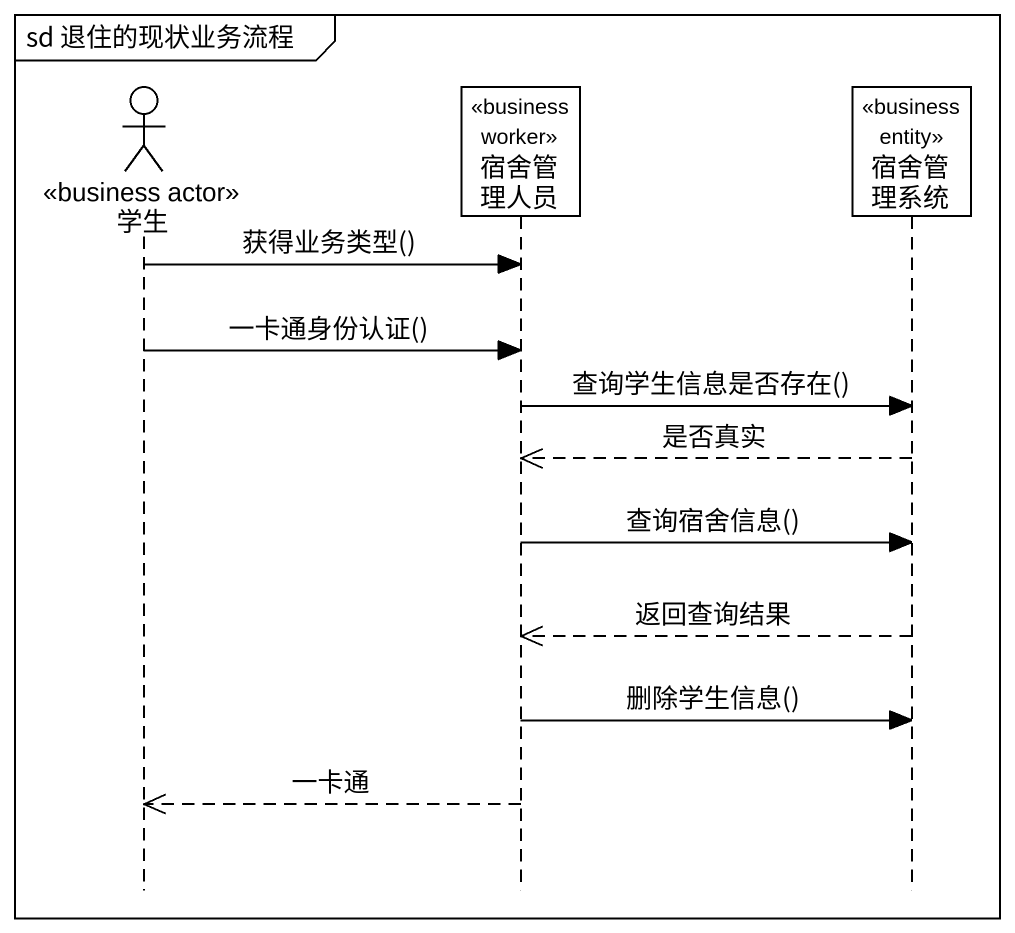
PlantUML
@startuml
mainframe sd 退住的现状业务流程
hide footbox
actor 学生 <<business actor>>
participant 宿舍管理人员 <<business worker>>
participant 宿舍管理系统 <<business entity>>

学生 -> 宿舍管理人员 : 获得业务类型()
学生 -> 宿舍管理人员 : 一卡通身份认证()
宿舍管理人员 -> 宿舍管理系统 : 查询学生信息是否存在()
宿舍管理系统 -->> 宿舍管理人员 : 是否真实
宿舍管理人员 -> 宿舍管理系统 : 查询宿舍信息()
宿舍管理系统 -->> 宿舍管理人员 : 返回查询结果
宿舍管理人员 -> 宿舍管理系统 : 删除学生信息()
宿舍管理人员 -->> 学生 : 一卡通
@enduml
